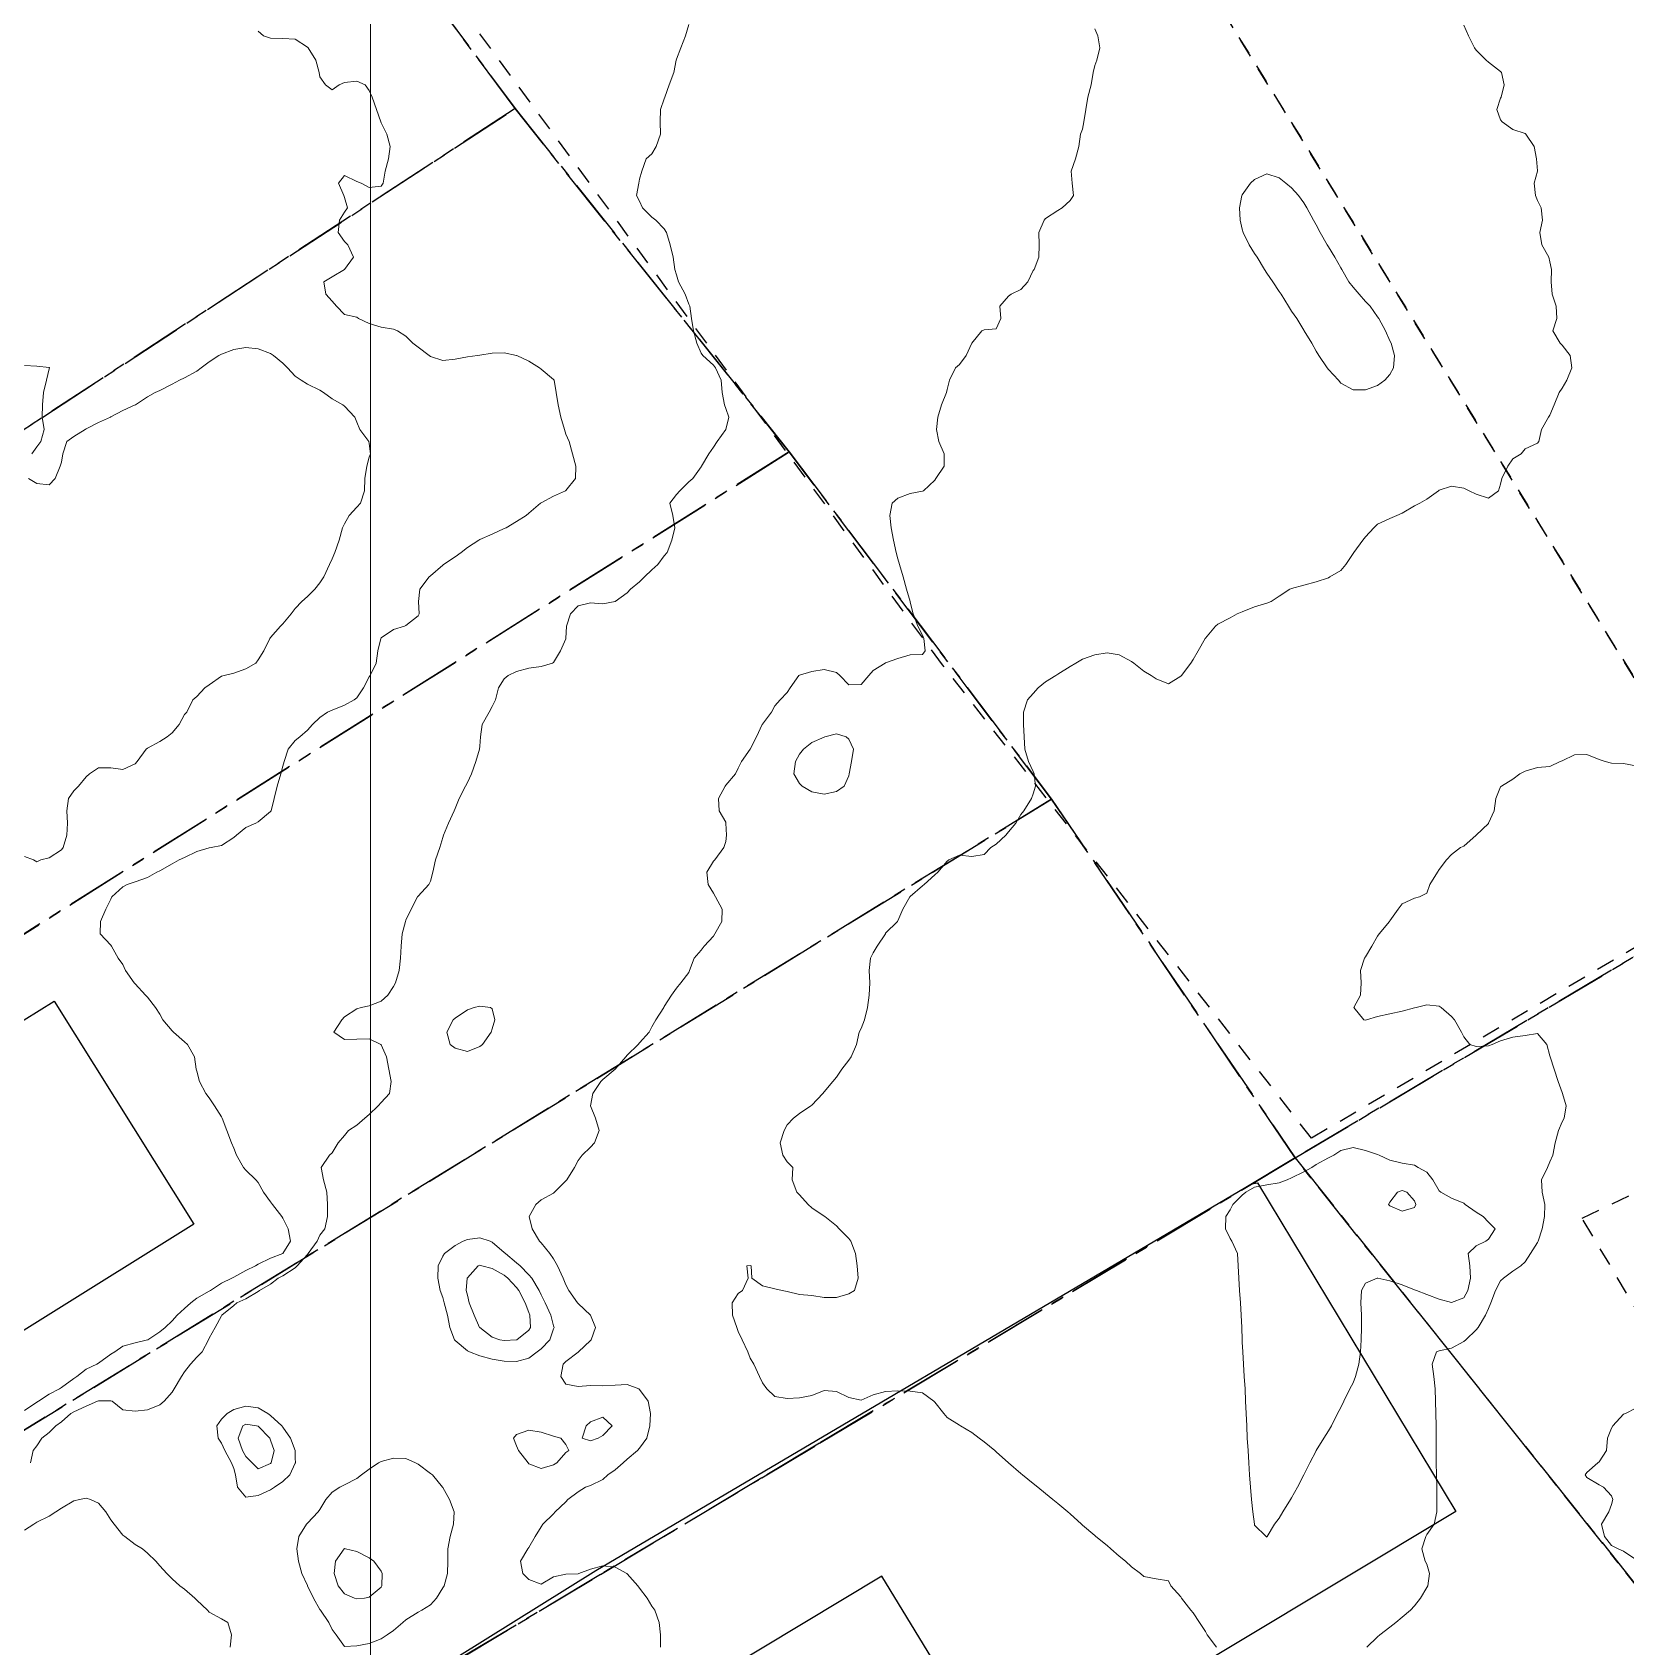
# Model space of a CAD drawing. Header units: centimetres. Extents: x 0 to 642158, y -847 to 649707.
# Drawn here: x 617353.1 to 617417.8, y 621317.8 to 621383.4 of the extents above; entities that cross this region are included whole.
import ezdxf

# ---------------------------------------------------------------- set-up
doc = ezdxf.new("R2010")
doc.units = ezdxf.units.CM
doc.header["$MEASUREMENT"] = 0
doc.linetypes.add('CENTERX2', pattern=[4, 2.5, -0.5, 0.5, -0.5])
doc.linetypes.add('JIS_02_0.7', pattern=[1.35, 0.75, -0.6])
for name, color, linetype, lineweight in [('MEV_grille', 254, 'Continuous', 9), ('WAL_parcellaire agricole', 7, 'JIS_02_0.7', 25), ('WAL_topographie 0.5', 253, 'Continuous', 20)]:
    doc.layers.add(name, color=color, linetype=linetype, lineweight=lineweight)
doc.layers.add('SPW_batiments', color=7, linetype='Continuous')
doc.layers.add('SPW_parcellaire cadastral', color=7, linetype='CENTERX2', lineweight=25, true_color=0xff0542)

# ---------------------------------------------------------------- blocks, each defined once
blk = doc.blocks.new('*U112')
at = {"layer": 'MEV_grille', "transparency": 33554687}
blk.add_lwpolyline([(0, 1825.476), (0, -1825.476)], dxfattribs=at)
blk = doc.blocks.new('*U113')
at = {"layer": 'MEV_grille', "color": 0, "linetype": 'ByBlock', "lineweight": -2, "transparency": 16777216}
blk.add_blockref('*U112', (2000, 0), dxfattribs=at)

msp = doc.modelspace()

# ---------------------------------------------------------------- linework, layer by layer
at = {"layer": 'SPW_batiments'}
for points in [[(617359.632, 621334.948), (617347.449, 621327.346), (617343.198, 621334.212), (617348.631, 621337.596), (617347.231, 621339.829), (617353.947, 621344.013), (617359.632, 621334.948)], [(617410.932, 621323.27), (617392.684, 621312.302), (617387.599, 621320.634), (617366.535, 621307.965), (617367.801, 621305.715), (617363.201, 621302.948), (617363.918, 621301.698), (617362.181, 621300.595), (617360.585, 621303.698), (617362.151, 621304.564), (617358.77, 621310.429), (617363.629, 621313.173), (617375.965, 621320.875), (617402.625, 621336.588), (617402.861, 621336.627), (617410.932, 621323.27)]]:
    msp.add_lwpolyline(points, dxfattribs=at)
at = {"layer": 'SPW_parcellaire cadastral'}
for points in [[(617400.462, 621418.735), (617451.656, 621365.687), (617404.402, 621337.638), (617394.495, 621352.217), (617383.829, 621366.334), (617372.691, 621380.285), (617362.157, 621394.48), (617400.462, 621418.735)], [(617318.984, 621365.587), (617331.566, 621374.036), (617362.157, 621394.48), (617372.691, 621380.285), (617326.694, 621350.246), (617318.984, 621365.587)], [(617372.691, 621380.285), (617383.829, 621366.334), (617334.287, 621335.125), (617326.694, 621350.246), (617372.691, 621380.285)], [(617394.495, 621352.217), (617341.926, 621319.938), (617334.287, 621335.125), (617383.829, 621366.334), (617394.495, 621352.217)], [(617451.656, 621365.687), (617503.194, 621309.834), (617490.982, 621306.173), (617493.171, 621301.183), (617448.942, 621281.775), (617445.161, 621286.519), (617442.033, 621290.439), (617439.344, 621293.818), (617404.402, 621337.638), (617451.656, 621365.687)], [(617349.534, 621304.802), (617341.926, 621319.938), (617394.495, 621352.217), (617404.402, 621337.638), (617385.06, 621326.038), (617382.725, 621324.638), (617376.162, 621320.705), (617363.372, 621313.057), (617358.8, 621310.338), (617350.32, 621305.271), (617349.534, 621304.802)], [(617349.534, 621304.802), (617350.32, 621305.271), (617358.8, 621310.338), (617363.372, 621313.057), (617376.162, 621320.705), (617382.725, 621324.638), (617385.06, 621326.038), (617404.402, 621337.638), (617439.344, 621293.818), (617388.2, 621271.782), (617386.519, 621271.048), (617386.461, 621271.18), (617380.806, 621268.697), (617380.756, 621268.746), (617376.608, 621266.942), (617369.098, 621263.521), (617359.483, 621285.02), (617357.076, 621290.252), (617354.818, 621294.722), (617354.012, 621294.316), (617351.355, 621299.416), (617352.185, 621299.836), (617349.534, 621304.802)]]:
    msp.add_lwpolyline(points, dxfattribs=at)
at = {"layer": 'WAL_parcellaire agricole'}
for points in [[(617423.146, 621349.103), (617385.805, 621409.599), (617401.554, 621419.934), (617338.099, 621464.326), (617414.992, 621524.534), (617429.092, 621515.736)], [(617363.308, 621394.179), (617385.805, 621409.599), (617423.146, 621349.103), (617405.064, 621338.435), (617390.062, 621357.683), (617363.308, 621394.179)], [(617424.066, 621321.687), (617416.064, 621335.186), (617430.563, 621342.188)]]:
    msp.add_lwpolyline(points, dxfattribs=at)
at = {"layer": 'WAL_topographie 0.5'}
for points in [[(617379.75, 621383.7), (617379.618, 621383.25), (617379.423, 621382.75), (617379.25, 621382.3), (617379.233, 621382.25), (617379.147, 621381.75), (617378.952, 621381.25), (617378.773, 621380.75), (617378.75, 621380.683), (617378.602, 621380.25), (617378.579, 621379.75), (617378.596, 621379.25), (617378.426, 621378.75), (617378.25, 621378.45), (617378.015, 621378.25), (617377.841, 621377.75), (617377.75, 621377.417), (617377.712, 621377.25), (617377.63, 621376.75), (617377.75, 621376.528), (617377.864, 621376.25), (617378.25, 621375.88), (617378.414, 621375.75), (617378.75, 621375.394), (617378.84, 621375.25), (617378.989, 621374.75), (617379.119, 621374.25), (617379.179, 621373.75), (617379.25, 621373.531), (617379.331, 621373.25), (617379.602, 621372.75), (617379.75, 621372.34), (617379.785, 621372.25), (617379.859, 621371.75), (617379.94, 621371.25), (617380.076, 621370.75), (617380.25, 621370.347), (617380.325, 621370.25), (617380.75, 621369.864), (617380.836, 621369.75), (617381.062, 621369.25), (617381.109, 621368.75), (617381.205, 621368.25), (617381.25, 621368.096), (617381.372, 621367.75), (617381.258, 621367.25), (617381.25, 621367.239), (617380.898, 621366.75), (617380.75, 621366.525), (617380.56, 621366.25), (617380.262, 621365.75), (617380.25, 621365.731), (617379.912, 621365.25), (617379.75, 621365.117), (617379.383, 621364.75), (617379.25, 621364.596), (617378.974, 621364.25), (617379.104, 621363.75), (617379.181, 621363.25), (617379.061, 621362.75), (617378.868, 621362.25), (617378.75, 621362.109), (617378.492, 621361.75), (617378.25, 621361.537), (617377.954, 621361.25), (617377.75, 621361.058), (617377.378, 621360.75), (617377.25, 621360.611), (617376.75, 621360.25), (617376.75, 621360.25), (617376.25, 621360.153), (617375.75, 621360.193), (617375.25, 621360.073), (617374.946, 621359.75), (617374.782, 621359.25), (617374.756, 621358.75), (617374.75, 621358.735), (617374.541, 621358.25), (617374.25, 621357.771), (617374.204, 621357.75), (617373.75, 621357.613), (617373.25, 621357.54), (617372.75, 621357.411), (617372.405, 621357.25), (617372.25, 621357.109), (617372.015, 621356.75), (617371.893, 621356.25), (617371.75, 621355.981), (617371.637, 621355.75), (617371.348, 621355.25), (617371.287, 621354.75), (617371.25, 621354.375), (617371.239, 621354.25), (617371.088, 621353.75), (617370.92, 621353.25), (617370.75, 621352.893), (617370.671, 621352.75), (617370.417, 621352.25), (617370.25, 621351.844), (617370.208, 621351.75), (617369.976, 621351.25), (617369.776, 621350.75), (617369.75, 621350.667), (617369.625, 621350.25), (617369.454, 621349.75), (617369.348, 621349.25), (617369.25, 621348.887), (617369.182, 621348.75), (617368.75, 621348.275), (617368.727, 621348.25), (617368.458, 621347.75), (617368.25, 621347.296), (617368.236, 621347.25), (617368.099, 621346.75), (617368.064, 621346.25), (617368.034, 621345.75), (617367.981, 621345.25), (617367.832, 621344.75), (617367.75, 621344.607), (617367.514, 621344.25), (617367.25, 621344.009), (617366.75, 621343.822), (617366.425, 621343.75), (617366.25, 621343.696), (617365.75, 621343.368), (617365.642, 621343.25), (617365.321, 621342.75), (617365.75, 621342.444), (617366.25, 621342.463), (617366.75, 621342.477), (617367.236, 621342.25), (617367.25, 621342.236), (617367.468, 621341.75), (617367.551, 621341.25), (617367.655, 621340.75), (617367.583, 621340.25), (617367.25, 621339.886), (617367.125, 621339.75), (617366.75, 621339.404), (617366.58, 621339.25), (617366.25, 621338.968), (617365.917, 621338.75), (617365.75, 621338.55), (617365.493, 621338.25), (617365.25, 621337.845), (617365.145, 621337.75), (617364.802, 621337.25), (617364.901, 621336.75), (617365.036, 621336.25), (617365.063, 621335.75), (617365.061, 621335.25), (617364.949, 621334.75), (617364.75, 621334.504), (617364.646, 621334.25), (617364.278, 621333.75), (617364.25, 621333.717), (617363.832, 621333.25), (617363.75, 621333.164), (617363.25, 621332.844), (617363.052, 621332.75), (617362.75, 621332.505), (617362.305, 621332.25), (617362.25, 621332.203), (617361.75, 621331.912), (617361.378, 621331.75), (617361.25, 621331.645), (617360.766, 621331.25), (617360.75, 621331.223), (617360.493, 621330.75), (617360.25, 621330.31), (617360.222, 621330.25), (617359.967, 621329.75), (617359.75, 621329.54), (617359.49, 621329.25), (617359.25, 621328.938), (617359.128, 621328.75), (617358.829, 621328.25), (617358.75, 621328.117), (617358.429, 621327.75), (617358.25, 621327.599), (617357.75, 621327.397), (617357.25, 621327.343), (617356.75, 621327.396), (617356.311, 621327.75), (617356.25, 621327.771), (617355.75, 621327.763), (617355.71, 621327.75), (617355.25, 621327.548), (617354.75, 621327.323), (617354.633, 621327.25), (617354.25, 621326.91), (617354.026, 621326.75), (617353.75, 621326.478), (617353.456, 621326.25), (617353.25, 621325.936), (617353.097, 621325.75), (617352.996, 621325.25)], [(617411.25, 621383.679), (617411.45, 621383.25), (617411.694, 621382.75), (617411.75, 621382.662), (617412.162, 621382.25), (617412.25, 621382.175), (617412.75, 621381.8), (617412.787, 621381.75), (617412.893, 621381.25), (617412.771, 621380.75), (617412.75, 621380.704), (617412.594, 621380.25), (617412.75, 621379.833), (617412.809, 621379.75), (617413.25, 621379.437), (617413.75, 621379.268), (617413.771, 621379.25), (617414.107, 621378.75), (617414.212, 621378.25), (617414.25, 621377.751), (617414.25, 621377.75), (617414.25, 621377.75), (617414.112, 621377.25), (617414.167, 621376.75), (617414.25, 621376.556), (617414.403, 621376.25), (617414.45, 621375.75), (617414.343, 621375.25), (617414.426, 621374.75), (617414.705, 621374.25), (617414.75, 621374.062), (617414.819, 621373.75), (617414.801, 621373.25), (617414.85, 621372.75), (617415.013, 621372.25), (617415.031, 621371.75), (617414.875, 621371.25), (617415.169, 621370.75), (617415.25, 621370.676), (617415.572, 621370.25), (617415.644, 621369.75), (617415.441, 621369.25), (617415.25, 621368.922), (617415.135, 621368.75), (617414.927, 621368.25), (617414.75, 621367.825), (617414.692, 621367.75), (617414.417, 621367.25), (617414.303, 621366.75), (617414.25, 621366.683), (617413.75, 621366.464), (617413.583, 621366.25), (617413.25, 621366.05), (617413.036, 621365.75), (617412.793, 621365.25), (617412.75, 621365.028), (617412.664, 621364.75), (617412.25, 621364.457), (617411.75, 621364.615), (617411.47, 621364.75), (617411.25, 621364.856), (617410.75, 621364.936), (617410.25, 621364.772), (617410.224, 621364.75), (617409.75, 621364.41), (617409.467, 621364.25), (617409.25, 621364.14), (617408.75, 621363.848), (617408.533, 621363.75), (617408.25, 621363.623), (617407.75, 621363.401), (617407.595, 621363.25), (617407.25, 621362.878), (617407.144, 621362.75), (617406.781, 621362.25), (617406.75, 621362.202), (617406.458, 621361.75), (617406.25, 621361.506), (617405.813, 621361.25), (617405.75, 621361.215), (617405.25, 621361.053), (617404.75, 621360.913), (617404.25, 621360.783), (617404.175, 621360.75), (617403.75, 621360.476), (617403.417, 621360.25), (617403.25, 621360.184), (617402.75, 621360.036), (617402.25, 621359.838), (617402.042, 621359.75), (617401.75, 621359.587), (617401.25, 621359.329), (617401.16, 621359.25), (617400.75, 621358.765), (617400.742, 621358.75), (617400.448, 621358.25), (617400.25, 621357.901), (617400.156, 621357.75), (617399.779, 621357.25), (617399.75, 621357.213), (617399.25, 621356.912), (617398.75, 621357.103), (617398.541, 621357.25), (617398.25, 621357.426), (617397.841, 621357.75), (617397.75, 621357.814), (617397.25, 621358.091), (617396.75, 621358.16), (617396.25, 621358.088), (617395.75, 621357.907), (617395.485, 621357.75), (617395.25, 621357.608), (617394.75, 621357.299), (617394.672, 621357.25), (617394.25, 621356.989), (617393.951, 621356.75), (617393.75, 621356.516), (617393.521, 621356.25), (617393.359, 621355.75), (617393.36, 621355.25), (617393.387, 621354.75), (617393.411, 621354.25), (617393.553, 621353.75), (617393.75, 621353.339), (617393.789, 621353.25), (617393.842, 621352.75), (617393.75, 621352.43), (617393.685, 621352.25), (617393.366, 621351.75), (617393.25, 621351.593), (617393.047, 621351.25), (617392.75, 621350.885), (617392.63, 621350.75), (617392.25, 621350.396), (617392.022, 621350.25), (617391.75, 621349.973), (617391.25, 621349.893), (617390.75, 621349.944), (617390.313, 621349.75), (617390.25, 621349.703), (617389.878, 621349.25), (617389.75, 621349.139), (617389.313, 621348.75), (617389.25, 621348.696), (617388.75, 621348.266), (617388.734, 621348.25), (617388.456, 621347.75), (617388.25, 621347.275), (617388.233, 621347.25), (617387.75, 621346.767), (617387.739, 621346.75), (617387.411, 621346.25), (617387.25, 621345.969), (617387.129, 621345.75), (617387.083, 621345.25), (617387.107, 621344.75), (617387.076, 621344.25), (617387.016, 621343.75), (617386.893, 621343.25), (617386.75, 621342.893), (617386.681, 621342.75), (617386.565, 621342.25), (617386.35, 621341.75), (617386.25, 621341.613), (617385.974, 621341.25), (617385.75, 621340.925), (617385.604, 621340.75), (617385.25, 621340.325), (617385.2, 621340.25), (617384.75, 621339.785), (617384.708, 621339.75), (617384.25, 621339.444), (617384, 621339.25), (617383.75, 621338.981), (617383.625, 621338.75), (617383.458, 621338.25), (617383.576, 621337.75), (617383.75, 621337.474), (617383.982, 621337.25), (617383.956, 621336.75), (617384.135, 621336.25), (617384.25, 621336.143), (617384.605, 621335.75), (617384.75, 621335.607), (617385.25, 621335.275), (617385.277, 621335.25), (617385.75, 621334.873), (617385.866, 621334.75), (617386.25, 621334.361), (617386.33, 621334.25), (617386.527, 621333.75), (617386.594, 621333.25), (617386.633, 621332.75), (617386.486, 621332.25), (617386.25, 621332.108), (617385.75, 621331.967), (617385.25, 621331.961), (617384.75, 621332.045), (617384.25, 621332.09), (617383.75, 621332.213), (617383.541, 621332.25), (617383.25, 621332.319), (617382.75, 621332.442), (617382.306, 621332.75), (617382.286, 621333.25), (617382.25, 621333.27), (617382.107, 621333.25), (617382.159, 621332.75), (617381.927, 621332.25), (617381.75, 621332.125), (617381.513, 621331.75), (617381.528, 621331.25), (617381.7, 621330.75), (617381.75, 621330.576), (617381.913, 621330.25), (617382.15, 621329.75), (617382.25, 621329.5), (617382.398, 621329.25), (617382.628, 621328.75), (617382.75, 621328.5), (617382.923, 621328.25), (617383.25, 621327.946), (617383.75, 621327.854), (617384.25, 621327.883), (617384.75, 621327.983), (617385.25, 621328.182), (617385.75, 621328.141), (617386.25, 621327.895), (617386.75, 621327.786), (617387.25, 621328.004), (617387.75, 621328.144), (617388.25, 621328.177), (617388.75, 621328.159), (617389.25, 621328.093), (617389.71, 621327.75), (617389.75, 621327.707), (617390.114, 621327.25), (617390.25, 621327.083), (617390.75, 621326.775), (617390.792, 621326.75), (617391.25, 621326.475), (617391.55, 621326.25), (617391.75, 621326.1), (617392.187, 621325.75), (617392.25, 621325.696), (617392.75, 621325.25), (617392.75, 621325.25), (617393.25, 621324.806), (617393.313, 621324.75), (617393.75, 621324.4), (617393.938, 621324.25), (617394.25, 621324), (617394.553, 621323.75), (617394.75, 621323.591), (617395.162, 621323.25), (617395.25, 621323.169), (617395.706, 621322.75), (617395.75, 621322.712), (617396.25, 621322.288), (617396.297, 621322.25), (617396.75, 621321.878), (617396.906, 621321.75), (617397.25, 621321.453), (617397.5, 621321.25), (617397.75, 621321.023), (617398.11, 621320.75), (617398.25, 621320.629), (617398.75, 621320.523), (617399.25, 621320.45), (617399.341, 621320.25), (617399.75, 621319.8), (617399.779, 621319.75), (617400.154, 621319.25), (617400.25, 621319.15), (617400.513, 621318.75), (617400.75, 621318.39), (617400.826, 621318.25), (617401.197, 621317.75)], [(617362.25, 621383.432), (617362.461, 621383.25), (617362.75, 621383.155), (617363.25, 621383.14), (617363.75, 621383.112), (617364.25, 621382.785), (617364.28, 621382.75), (617364.591, 621382.25), (617364.728, 621381.75), (617364.75, 621381.583), (617364.977, 621381.25), (617365.25, 621381.043), (617365.536, 621381.25), (617365.75, 621381.35), (617366.25, 621381.395), (617366.594, 621381.25), (617366.75, 621381.022), (617366.88, 621380.75), (617367.058, 621380.25), (617367.233, 621379.75), (617367.25, 621379.714), (617367.474, 621379.25), (617367.609, 621378.75), (617367.536, 621378.25), (617367.401, 621377.75), (617367.329, 621377.25), (617367.25, 621377.135), (617366.75, 621377.083), (617366.437, 621377.25), (617366.25, 621377.318), (617365.75, 621377.568), (617365.509, 621377.25), (617365.731, 621376.75), (617365.75, 621376.679), (617365.87, 621376.25), (617365.75, 621376.083), (617365.55, 621375.75), (617365.5, 621375.25), (617365.75, 621374.885), (617365.89, 621374.75), (617366.118, 621374.25), (617365.75, 621373.75), (617365.75, 621373.75), (617365.25, 621373.448), (617364.91, 621373.25), (617365, 621372.75), (617365.25, 621372.462), (617365.425, 621372.25), (617365.75, 621371.917), (617366.25, 621371.81), (617366.328, 621371.75), (617366.75, 621371.549), (617367.25, 621371.406), (617367.75, 621371.323), (617367.905, 621371.25), (617368.25, 621371.041), (617368.529, 621370.75), (617368.75, 621370.596), (617369.193, 621370.25), (617369.25, 621370.217), (617369.75, 621370.054), (617370.25, 621370.104), (617370.75, 621370.194), (617371.163, 621370.25), (617371.25, 621370.264), (617371.75, 621370.352), (617372.25, 621370.361), (617372.75, 621370.255), (617372.761, 621370.25), (617373.25, 621370.023), (617373.684, 621369.75), (617373.75, 621369.701), (617374.25, 621369.282), (617374.279, 621369.25), (617374.354, 621368.75), (617374.444, 621368.25), (617374.554, 621367.75), (617374.691, 621367.25), (617374.75, 621367.058), (617374.893, 621366.75), (617375.02, 621366.25), (617375.16, 621365.75), (617375.14, 621365.25), (617374.75, 621364.759), (617374.739, 621364.75), (617374.25, 621364.54), (617373.75, 621364.269), (617373.728, 621364.25), (617373.25, 621363.838), (617373.143, 621363.75), (617372.75, 621363.5), (617372.323, 621363.25), (617372.25, 621363.217), (617371.75, 621362.994), (617371.25, 621362.772), (617371.215, 621362.75), (617370.75, 621362.449), (617370.49, 621362.25), (617370.25, 621362.065), (617369.784, 621361.75), (617369.75, 621361.724), (617369.25, 621361.299), (617369.193, 621361.25), (617368.81, 621360.75), (617368.756, 621360.25), (617368.788, 621359.75), (617368.75, 621359.671), (617368.25, 621359.281), (617368.19, 621359.25), (617367.75, 621359.117), (617367.25, 621358.772), (617367.234, 621358.75), (617367.112, 621358.25), (617367.041, 621357.75), (617366.794, 621357.25), (617366.75, 621357.185), (617366.523, 621356.75), (617366.25, 621356.336), (617366.144, 621356.25), (617365.75, 621356.033), (617365.25, 621355.831), (617365.065, 621355.75), (617364.75, 621355.532), (617364.449, 621355.25), (617364.25, 621355.02), (617363.941, 621354.75), (617363.75, 621354.606), (617363.458, 621354.25), (617363.299, 621353.75), (617363.25, 621353.56), (617363.172, 621353.25), (617363.016, 621352.75), (617362.89, 621352.25), (617362.768, 621351.75), (617362.75, 621351.711), (617362.25, 621351.304), (617362.144, 621351.25), (617361.75, 621351.069), (617361.36, 621350.75), (617361.25, 621350.656), (617360.75, 621350.335), (617360.341, 621350.25), (617360.25, 621350.239), (617359.75, 621350.089), (617359.25, 621349.85), (617359.031, 621349.75), (617358.75, 621349.592), (617358.25, 621349.308), (617358.126, 621349.25), (617357.75, 621349.038), (617357.25, 621348.855), (617356.921, 621348.75), (617356.75, 621348.659), (617356.291, 621348.25), (617356.25, 621348.159), (617356.059, 621347.75), (617355.842, 621347.25), (617355.824, 621346.75), (617356.25, 621346.282), (617356.28, 621346.25), (617356.556, 621345.75), (617356.75, 621345.5), (617356.852, 621345.25), (617357.21, 621344.75), (617357.25, 621344.712), (617357.67, 621344.25), (617357.75, 621344.166), (617358.072, 621343.75), (617358.25, 621343.474), (617358.376, 621343.25), (617358.75, 621342.803), (617358.808, 621342.75), (617359.25, 621342.362), (617359.373, 621342.25), (617359.654, 621341.75), (617359.72, 621341.25), (617359.75, 621341.166), (617359.858, 621340.75), (617360.118, 621340.25), (617360.25, 621340.074), (617360.466, 621339.75), (617360.75, 621339.308), (617360.785, 621339.25), (617360.977, 621338.75), (617361.159, 621338.25), (617361.25, 621338.029), (617361.362, 621337.75), (617361.646, 621337.25), (617361.75, 621337.143), (617362.156, 621336.75), (617362.25, 621336.636), (617362.467, 621336.25), (617362.75, 621335.855), (617362.826, 621335.75), (617363.208, 621335.25), (617363.25, 621335.187), (617363.459, 621334.75), (617363.555, 621334.25), (617363.251, 621333.75), (617363.25, 621333.749), (617362.75, 621333.569), (617362.25, 621333.321), (617362.14, 621333.25), (617361.75, 621333.062), (617361.25, 621332.796), (617361.179, 621332.75), (617360.75, 621332.548), (617360.306, 621332.25), (617360.25, 621332.216), (617359.75, 621331.934), (617359.504, 621331.75), (617359.25, 621331.515), (617358.958, 621331.25), (617358.75, 621331.014), (617358.469, 621330.75), (617358.25, 621330.565), (617357.756, 621330.25), (617357.75, 621330.247), (617357.25, 621330.126), (617356.75, 621329.982), (617356.42, 621329.75), (617356.25, 621329.662), (617355.75, 621329.298), (617355.691, 621329.25), (617355.25, 621329.046), (617354.878, 621328.75), (617354.75, 621328.667), (617354.25, 621328.305), (617354.168, 621328.25), (617353.75, 621328.041), (617353.32, 621327.75), (617353.25, 621327.706), (617352.75, 621327.374)], [(617396.25, 621383.522), (617396.38, 621383.25), (617396.454, 621382.75), (617396.329, 621382.25), (617396.25, 621382.036), (617396.193, 621381.75), (617396.101, 621381.25), (617395.974, 621380.75), (617395.882, 621380.25), (617395.808, 621379.75), (617395.75, 621379.45), (617395.673, 621379.25), (617395.603, 621378.75), (617395.475, 621378.25), (617395.298, 621377.75), (617395.337, 621377.25), (617395.386, 621376.75), (617395.25, 621376.55), (617394.929, 621376.25), (617394.75, 621376.15), (617394.25, 621375.818), (617394.19, 621375.75), (617393.982, 621375.25), (617393.991, 621374.75), (617393.975, 621374.25), (617393.786, 621373.75), (617393.75, 621373.708), (617393.53, 621373.25), (617393.25, 621372.932), (617392.85, 621372.75), (617392.75, 621372.667), (617392.393, 621372.25), (617392.429, 621371.75), (617392.25, 621371.333), (617391.75, 621371.292), (617391.666, 621371.25), (617391.25, 621370.75), (617391.25, 621370.75), (617391.025, 621370.25), (617390.75, 621369.883), (617390.596, 621369.75), (617390.344, 621369.25), (617390.25, 621368.875), (617390.231, 621368.75), (617390.018, 621368.25), (617389.868, 621367.75), (617389.816, 621367.25), (617389.912, 621366.75), (617390.125, 621366.25), (617390.125, 621365.75), (617389.796, 621365.25), (617389.75, 621365.179), (617389.288, 621364.75), (617389.25, 621364.731), (617388.75, 621364.646), (617388.25, 621364.45), (617388.012, 621364.25), (617387.927, 621363.75), (617387.971, 621363.25), (617388.064, 621362.75), (617388.177, 621362.25), (617388.25, 621361.99), (617388.319, 621361.75), (617388.467, 621361.25), (617388.598, 621360.75), (617388.744, 621360.25), (617388.75, 621360.23), (617388.872, 621359.75), (617389.064, 621359.25), (617389.25, 621358.883), (617389.309, 621358.75), (617389.357, 621358.25), (617389.25, 621358.105), (617388.75, 621358.08), (617388.25, 621357.94), (617387.75, 621357.757), (617387.737, 621357.75), (617387.25, 621357.448), (617387.074, 621357.25), (617386.75, 621356.873), (617386.25, 621356.864), (617385.883, 621357.25), (617385.75, 621357.364), (617385.25, 621357.483), (617384.75, 621357.407), (617384.25, 621357.26), (617384.225, 621357.25), (617383.87, 621356.75), (617383.75, 621356.55), (617383.469, 621356.25), (617383.25, 621356.017), (617383.117, 621355.75), (617382.75, 621355.272), (617382.737, 621355.25), (617382.508, 621354.75), (617382.25, 621354.25), (617382.25, 621354.25), (617381.888, 621353.75), (617381.75, 621353.483), (617381.653, 621353.25), (617381.25, 621352.782), (617381.227, 621352.75), (617380.957, 621352.25), (617380.981, 621351.75), (617381.25, 621351.283), (617381.259, 621351.25), (617381.288, 621350.75), (617381.25, 621350.5), (617381.179, 621350.25), (617380.802, 621349.75), (617380.75, 621349.694), (617380.483, 621349.25), (617380.532, 621348.75), (617380.75, 621348.397), (617380.841, 621348.25), (617381.111, 621347.75), (617381.091, 621347.25), (617380.809, 621346.75), (617380.75, 621346.652), (617380.373, 621346.25), (617380.25, 621346.08), (617379.973, 621345.75), (617379.784, 621345.25), (617379.75, 621345.176), (617379.431, 621344.75), (617379.25, 621344.54), (617379.046, 621344.25), (617378.75, 621343.786), (617378.732, 621343.75), (617378.405, 621343.25), (617378.25, 621342.96), (617378.136, 621342.75), (617377.75, 621342.319), (617377.688, 621342.25), (617377.25, 621341.813), (617377.194, 621341.75), (617376.761, 621341.25), (617376.75, 621341.239), (617376.25, 621340.825), (617376.17, 621340.75), (617375.846, 621340.25), (617375.75, 621339.75), (617375.962, 621339.25), (617376.104, 621338.75), (617375.913, 621338.25), (617375.75, 621338.072), (617375.42, 621337.75), (617375.25, 621337.53), (617375.099, 621337.25), (617374.785, 621336.75), (617374.75, 621336.707), (617374.293, 621336.25), (617374.25, 621336.207), (617373.75, 621335.931), (617373.526, 621335.75), (617373.261, 621335.25), (617373.38, 621334.75), (617373.686, 621334.25), (617373.75, 621334.186), (617374.103, 621333.75), (617374.25, 621333.537), (617374.414, 621333.25), (617374.637, 621332.75), (617374.75, 621332.481), (617374.876, 621332.25), (617375.225, 621331.75), (617375.25, 621331.725), (617375.75, 621331.25), (617375.75, 621331.25), (617375.957, 621330.75), (617375.778, 621330.25), (617375.75, 621330.215), (617375.267, 621329.75), (617375.25, 621329.736), (617374.75, 621329.366), (617374.64, 621329.25), (617374.553, 621328.75), (617374.75, 621328.439), (617375.25, 621328.347), (617375.75, 621328.387), (617376.25, 621328.37), (617376.75, 621328.395), (617377.25, 621328.425), (617377.716, 621328.25), (617377.75, 621328.231), (617378.092, 621327.75), (617378.192, 621327.25), (617378.171, 621326.75), (617378.039, 621326.25), (617377.75, 621325.837), (617377.664, 621325.75), (617377.25, 621325.4), (617377.08, 621325.25), (617376.75, 621324.96), (617376.464, 621324.75), (617376.25, 621324.567), (617375.75, 621324.329), (617375.545, 621324.25), (617375.25, 621324.066), (617374.833, 621323.75), (617374.75, 621323.656), (617374.314, 621323.25), (617374.25, 621323.175), (617373.814, 621322.75), (617373.75, 621322.65), (617373.509, 621322.25), (617373.25, 621321.802), (617373.213, 621321.75), (617372.912, 621321.25), (617373.009, 621320.75), (617373.25, 621320.509), (617373.75, 621320.309), (617374.25, 621320.614), (617374.75, 621320.717), (617375.25, 621320.737), (617375.282, 621320.75), (617375.75, 621320.929), (617376.25, 621321.056), (617376.75, 621321.009), (617377.224, 621320.75), (617377.25, 621320.727), (617377.675, 621320.25), (617377.75, 621320.146), (617378.059, 621319.75), (617378.25, 621319.425), (617378.363, 621319.25), (617378.55, 621318.75), (617378.6, 621318.25), (617378.6, 621317.75)], [(617407.75, 621369.033), (617408.042, 621369.25), (617408.25, 621369.473), (617408.39, 621369.75), (617408.431, 621370.25), (617408.299, 621370.75), (617408.25, 621370.843), (617408.065, 621371.25), (617407.798, 621371.75), (617407.75, 621371.82), (617407.44, 621372.25), (617407.25, 621372.441), (617406.997, 621372.75), (617406.75, 621373.026), (617406.578, 621373.25), (617406.289, 621373.75), (617406.25, 621373.818), (617406.012, 621374.25), (617405.75, 621374.666), (617405.692, 621374.75), (617405.418, 621375.25), (617405.25, 621375.556), (617405.138, 621375.75), (617404.87, 621376.25), (617404.75, 621376.46), (617404.529, 621376.75), (617404.25, 621377.066), (617404.022, 621377.25), (617403.75, 621377.472), (617403.25, 621377.639), (617402.75, 621377.406), (617402.583, 621377.25), (617402.25, 621376.78), (617402.235, 621376.75), (617402.138, 621376.25), (617402.159, 621375.75), (617402.25, 621375.381), (617402.289, 621375.25), (617402.533, 621374.75), (617402.75, 621374.401), (617402.853, 621374.25), (617403.156, 621373.75), (617403.25, 621373.603), (617403.488, 621373.25), (617403.75, 621372.85), (617403.825, 621372.75), (617404.127, 621372.25), (617404.25, 621372.049), (617404.46, 621371.75), (617404.75, 621371.282), (617404.77, 621371.25), (617405.072, 621370.75), (617405.25, 621370.434), (617405.359, 621370.25), (617405.699, 621369.75), (617405.75, 621369.688), (617406.158, 621369.25), (617406.25, 621369.133), (617406.75, 621368.852), (617407.25, 621368.854), (617407.75, 621369.033)], [(617352.913, 621365.25), (617353.25, 621365.051), (617353.75, 621364.996), (617353.992, 621365.25), (617354.202, 621365.75), (617354.25, 621365.917), (617354.3, 621366.25), (617354.467, 621366.75), (617354.75, 621366.96), (617355.208, 621367.25), (617355.25, 621367.276), (617355.75, 621367.531), (617356.24, 621367.75), (617356.25, 621367.755), (617356.75, 621368.015), (617357.25, 621368.241), (617357.263, 621368.25), (617357.75, 621368.576), (617358.06, 621368.75), (617358.25, 621368.833), (617358.75, 621369.081), (617359.046, 621369.25), (617359.25, 621369.348), (617359.75, 621369.616), (617359.934, 621369.75), (617360.25, 621369.992), (617360.648, 621370.25), (617360.75, 621370.309), (617361.25, 621370.491), (617361.75, 621370.574), (617362.25, 621370.528), (617362.75, 621370.33), (617362.868, 621370.25), (617363.25, 621369.945), (617363.443, 621369.75), (617363.75, 621369.407), (617363.991, 621369.25), (617364.25, 621369.089), (617364.75, 621368.843), (617364.9, 621368.75), (617365.25, 621368.492), (617365.684, 621368.25), (617365.75, 621368.191), (617366.176, 621367.75), (617366.25, 621367.546), (617366.383, 621367.25), (617366.738, 621366.75), (617366.75, 621366.679), (617366.813, 621366.25), (617366.75, 621366.113), (617366.668, 621365.75), (617366.577, 621365.25), (617366.562, 621364.75), (617366.411, 621364.25), (617366.25, 621364.081), (617365.945, 621363.75), (617365.75, 621363.412), (617365.671, 621363.25), (617365.537, 621362.75), (617365.359, 621362.25), (617365.25, 621361.991), (617365.147, 621361.75), (617364.911, 621361.25), (617364.75, 621361.017), (617364.55, 621360.75), (617364.25, 621360.457), (617364.014, 621360.25), (617363.75, 621359.966), (617363.585, 621359.75), (617363.25, 621359.346), (617363.146, 621359.25), (617362.75, 621358.793), (617362.717, 621358.75), (617362.475, 621358.25), (617362.25, 621357.883), (617362.147, 621357.75), (617361.75, 621357.51), (617361.25, 621357.337), (617360.863, 621357.25), (617360.75, 621357.218), (617360.25, 621356.869), (617360.071, 621356.75), (617359.75, 621356.39), (617359.591, 621356.25), (617359.343, 621355.75), (617359.25, 621355.654), (617359.038, 621355.25), (617358.75, 621354.911), (617358.539, 621354.75), (617358.25, 621354.559), (617357.75, 621354.288), (617357.687, 621354.25), (617357.328, 621353.75), (617357.25, 621353.655), (617356.75, 621353.427), (617356.25, 621353.497), (617355.75, 621353.489), (617355.383, 621353.25), (617355.25, 621353.13), (617354.939, 621352.75), (617354.75, 621352.552), (617354.534, 621352.25), (617354.473, 621351.75), (617354.49, 621351.25), (617354.469, 621350.75), (617354.323, 621350.25), (617354.25, 621350.159), (617353.75, 621349.833), (617353.404, 621349.75), (617353.25, 621349.67), (617353.107, 621349.75), (617352.75, 621349.882)], [(617352.75, 621369.849), (617353.25, 621369.82), (617353.75, 621369.76), (617353.768, 621369.75), (617353.75, 621369.712), (617353.641, 621369.25), (617353.512, 621368.75), (617353.477, 621368.25), (617353.47, 621367.75), (617353.543, 621367.25), (617353.411, 621366.75), (617353.25, 621366.545), (617353.04, 621366.25)], [(617386.061, 621352.75), (617385.75, 621352.533), (617385.25, 621352.419), (617384.75, 621352.517), (617384.352, 621352.75), (617384.25, 621352.857), (617384.014, 621353.25), (617384.083, 621353.75), (617384.25, 621354.041), (617384.408, 621354.25), (617384.75, 621354.517), (617385.25, 621354.743), (617385.281, 621354.75), (617385.75, 621354.873), (617386.145, 621354.75), (617386.25, 621354.659), (617386.45, 621354.25), (617386.369, 621353.75), (617386.273, 621353.25), (617386.25, 621353.162), (617386.061, 621352.75)], [(617418.25, 621353.578), (617417.75, 621353.67), (617417.25, 621353.683), (617417, 621353.75), (617416.75, 621353.828), (617416.25, 621354.03), (617415.75, 621354.025), (617415.25, 621353.783), (617415.171, 621353.75), (617414.75, 621353.54), (617414.25, 621353.5), (617413.75, 621353.36), (617413.525, 621353.25), (617413.25, 621353.038), (617412.781, 621352.75), (617412.75, 621352.722), (617412.552, 621352.25), (617412.49, 621351.75), (617412.261, 621351.25), (617412.25, 621351.236), (617411.75, 621350.75), (617411.75, 621350.75), (617411.25, 621350.315), (617411.125, 621350.25), (617410.75, 621349.969), (617410.555, 621349.75), (617410.25, 621349.357), (617410.185, 621349.25), (617409.875, 621348.75), (617409.75, 621348.4), (617409.45, 621348.25), (617409.25, 621348.2), (617408.75, 621347.964), (617408.583, 621347.75), (617408.25, 621347.276), (617408.227, 621347.25), (617407.81, 621346.75), (617407.75, 621346.65), (617407.519, 621346.25), (617407.25, 621345.813), (617407.21, 621345.75), (617407.05, 621345.25), (617407.083, 621344.75), (617407.05, 621344.25), (617406.781, 621343.75), (617407.187, 621343.25), (617407.25, 621343.237), (617407.3, 621343.25), (617407.75, 621343.386), (617408.25, 621343.495), (617408.75, 621343.607), (617409.25, 621343.736), (617409.315, 621343.75), (617409.75, 621343.856), (617410.25, 621343.808), (617410.337, 621343.75), (617410.75, 621343.379), (617410.869, 621343.25), (617411.153, 621342.75), (617411.25, 621342.553), (617411.5, 621342.25), (617411.75, 621342.161), (617412.25, 621342.197), (617412.402, 621342.25), (617412.75, 621342.401), (617413.25, 621342.539), (617413.75, 621342.619), (617414.25, 621342.696), (617414.625, 621342.25), (617414.75, 621341.792), (617414.758, 621341.75), (617414.928, 621341.25), (617415.095, 621340.75), (617415.25, 621340.303), (617415.266, 621340.25), (617415.417, 621339.75), (617415.33, 621339.25), (617415.25, 621339.099), (617415.098, 621338.75), (617414.971, 621338.25), (617414.871, 621337.75), (617414.75, 621337.482), (617414.654, 621337.25), (617414.412, 621336.75), (617414.434, 621336.25), (617414.548, 621335.75), (617414.532, 621335.25), (617414.436, 621334.75), (617414.269, 621334.25), (617414.25, 621334.206), (617413.966, 621333.75), (617413.75, 621333.419), (617413.567, 621333.25), (617413.25, 621333.041), (617412.871, 621332.75), (617412.75, 621332.645), (617412.542, 621332.25), (617412.355, 621331.75), (617412.25, 621331.511), (617412.138, 621331.25), (617411.83, 621330.75), (617411.75, 621330.649), (617411.329, 621330.25), (617411.25, 621330.18), (617410.75, 621329.899), (617410.25, 621329.794), (617410.146, 621329.75), (617409.961, 621329.25), (617410.03, 621328.75), (617410.095, 621328.25), (617410.108, 621327.75), (617410.114, 621327.25), (617410.125, 621326.75), (617410.13, 621326.25), (617410.128, 621325.75), (617410.133, 621325.25), (617410.142, 621324.75), (617410.153, 621324.25), (617410.163, 621323.75), (617410.151, 621323.25), (617410.046, 621322.75), (617409.75, 621322.329), (617409.708, 621322.25), (617409.542, 621321.75), (617409.679, 621321.25), (617409.75, 621321.12), (617409.853, 621320.75), (617409.786, 621320.25), (617409.75, 621320.174), (617409.497, 621319.75), (617409.25, 621319.426), (617409.088, 621319.25), (617408.75, 621318.969), (617408.483, 621318.75), (617408.25, 621318.559), (617407.84, 621318.25), (617407.75, 621318.171), (617407.312, 621317.75)], [(617371.363, 621342.25), (617371.25, 621342.16), (617370.75, 621341.963), (617370.25, 621342.102), (617370.048, 621342.25), (617369.92, 621342.75), (617370.176, 621343.25), (617370.25, 621343.311), (617370.75, 621343.65), (617371.031, 621343.75), (617371.25, 621343.801), (617371.687, 621343.75), (617371.75, 621343.694), (617371.864, 621343.25), (617371.75, 621342.887), (617371.712, 621342.75), (617371.363, 621342.25)], [(617403.26, 621322.25), (617403.25, 621322.23), (617403.214, 621322.25), (617402.75, 621322.714), (617402.745, 621322.75), (617402.68, 621323.25), (617402.618, 621323.75), (617402.576, 621324.25), (617402.546, 621324.75), (617402.514, 621325.25), (617402.484, 621325.75), (617402.453, 621326.25), (617402.429, 621326.75), (617402.403, 621327.25), (617402.381, 621327.75), (617402.359, 621328.25), (617402.328, 621328.75), (617402.297, 621329.25), (617402.266, 621329.75), (617402.25, 621330.15), (617402.246, 621330.25), (617402.226, 621330.75), (617402.198, 621331.25), (617402.172, 621331.75), (617402.141, 621332.25), (617402.112, 621332.75), (617402.083, 621333.25), (617402.052, 621333.75), (617401.822, 621334.25), (617401.75, 621334.363), (617401.568, 621334.75), (617401.585, 621335.25), (617401.75, 621335.525), (617401.87, 621335.75), (617402.25, 621336.128), (617402.386, 621336.25), (617402.75, 621336.445), (617403.25, 621336.539), (617403.75, 621336.628), (617404.077, 621336.75), (617404.25, 621336.825), (617404.75, 621337.072), (617405.07, 621337.25), (617405.25, 621337.375), (617405.75, 621337.637), (617405.972, 621337.75), (617406.25, 621337.935), (617406.75, 621338.055), (617407.25, 621337.933), (617407.75, 621337.78), (617407.811, 621337.75), (617408.25, 621337.548), (617408.75, 621337.426), (617409.25, 621337.343), (617409.399, 621337.25), (617409.75, 621337.06), (617409.996, 621336.75), (617410.25, 621336.301), (617410.325, 621336.25), (617410.75, 621335.996), (617411.25, 621335.799), (617411.307, 621335.75), (617411.75, 621335.427), (617412.042, 621335.25), (617412.25, 621335.028), (617412.531, 621334.75), (617412.25, 621334.34), (617412.154, 621334.25), (617411.75, 621334.063), (617411.426, 621333.75), (617411.493, 621333.25), (617411.53, 621332.75), (617411.422, 621332.25), (617411.25, 621331.956), (617410.75, 621331.762), (617410.25, 621331.898), (617409.75, 621332.09), (617409.333, 621332.25), (617409.25, 621332.282), (617408.75, 621332.474), (617408.25, 621332.645), (617407.764, 621332.75), (617407.75, 621332.753), (617407.73, 621332.75), (617407.25, 621332.553), (617407.095, 621332.25), (617407.069, 621331.75), (617407.093, 621331.25), (617407.092, 621330.75), (617407.078, 621330.25), (617407.053, 621329.75), (617406.985, 621329.25), (617406.846, 621328.75), (617406.75, 621328.5), (617406.625, 621328.25), (617406.375, 621327.75), (617406.25, 621327.5), (617406.125, 621327.25), (617405.869, 621326.75), (617405.75, 621326.547), (617405.564, 621326.25), (617405.258, 621325.75), (617405.25, 621325.735), (617405, 621325.25), (617404.75, 621324.75), (617404.75, 621324.75), (617404.496, 621324.25), (617404.25, 621323.819), (617404.208, 621323.75), (617403.892, 621323.25), (617403.75, 621322.992), (617403.564, 621322.75), (617403.26, 621322.25)], [(617409.308, 621335.75), (617409.25, 621335.62), (617408.75, 621335.467), (617408.25, 621335.687), (617408.197, 621335.75), (617408.25, 621335.835), (617408.563, 621336.25), (617408.75, 621336.318), (617408.935, 621336.25), (617409.25, 621335.889), (617409.308, 621335.75)], [(617373.588, 621329.75), (617373.25, 621329.503), (617372.75, 621329.365), (617372.25, 621329.373), (617371.75, 621329.459), (617371.25, 621329.597), (617370.834, 621329.75), (617370.75, 621329.794), (617370.25, 621330.219), (617370.224, 621330.25), (617370.042, 621330.75), (617369.942, 621331.25), (617369.809, 621331.75), (617369.75, 621331.958), (617369.646, 621332.25), (617369.548, 621332.75), (617369.565, 621333.25), (617369.75, 621333.64), (617369.813, 621333.75), (617370.25, 621334.077), (617370.573, 621334.25), (617370.75, 621334.327), (617371.25, 621334.393), (617371.672, 621334.25), (617371.75, 621334.219), (617372.25, 621333.796), (617372.298, 621333.75), (617372.75, 621333.378), (617372.894, 621333.25), (617373.25, 621332.892), (617373.368, 621332.75), (617373.668, 621332.25), (617373.75, 621332.071), (617373.905, 621331.75), (617374.136, 621331.25), (617374.25, 621330.818), (617374.279, 621330.75), (617374.25, 621330.687), (617374.099, 621330.25), (617373.75, 621329.876), (617373.588, 621329.75)], [(617372.753, 621330.25), (617372.75, 621330.249), (617372.25, 621330.214), (617372.069, 621330.25), (617371.75, 621330.349), (617371.25, 621330.744), (617371.245, 621330.75), (617371.029, 621331.25), (617370.828, 621331.75), (617370.75, 621332.063), (617370.705, 621332.25), (617370.744, 621332.75), (617370.75, 621332.765), (617371.19, 621333.25), (617371.25, 621333.278), (617371.337, 621333.25), (617371.75, 621333.149), (617372.25, 621332.871), (617372.394, 621332.75), (617372.75, 621332.376), (617372.846, 621332.25), (617373.102, 621331.75), (617373.25, 621331.351), (617373.288, 621331.25), (617373.313, 621330.75), (617373.25, 621330.642), (617372.753, 621330.25)], [(617362.75, 621324.144), (617362.908, 621324.25), (617363.25, 621324.487), (617363.527, 621324.75), (617363.75, 621325.236), (617363.756, 621325.25), (617363.75, 621325.432), (617363.743, 621325.75), (617363.562, 621326.25), (617363.25, 621326.693), (617363.208, 621326.75), (617362.75, 621327.172), (617362.632, 621327.25), (617362.25, 621327.481), (617361.75, 621327.548), (617361.25, 621327.406), (617360.982, 621327.25), (617360.75, 621327.017), (617360.563, 621326.75), (617360.625, 621326.25), (617360.75, 621326.044), (617360.89, 621325.75), (617361.159, 621325.25), (617361.25, 621325.017), (617361.325, 621324.75), (617361.41, 621324.25), (617361.75, 621323.852), (617362.25, 621323.912), (617362.75, 621324.144)], [(617418.25, 621327.47), (617417.824, 621327.25), (617417.75, 621327.217), (617417.312, 621326.75), (617417.25, 621326.648), (617417.091, 621326.25), (617417.051, 621325.75), (617416.75, 621325.28), (617416.707, 621325.25), (617416.25, 621324.852), (617416.19, 621324.75), (617416.25, 621324.646), (617416.75, 621324.348), (617416.932, 621324.25), (617417.25, 621323.9), (617417.314, 621323.75), (617417.25, 621323.546), (617417.153, 621323.25), (617416.848, 621322.75), (617416.97, 621322.25), (617417.25, 621321.891), (617417.531, 621321.75), (617417.75, 621321.653), (617418.25, 621321.317)], [(617362.75, 621325.215), (617362.779, 621325.25), (617362.889, 621325.75), (617362.75, 621326.167), (617362.717, 621326.25), (617362.25, 621326.733), (617362.173, 621326.75), (617361.75, 621326.816), (617361.627, 621326.75), (617361.425, 621326.25), (617361.613, 621325.75), (617361.75, 621325.504), (617362.003, 621325.25), (617362.25, 621324.995), (617362.75, 621325.215)], [(617374.385, 621325.25), (617374.25, 621325.163), (617373.75, 621325.013), (617373.25, 621325.209), (617373.215, 621325.25), (617372.826, 621325.75), (617372.75, 621325.934), (617372.623, 621326.25), (617372.75, 621326.396), (617373.25, 621326.574), (617373.75, 621326.497), (617374.25, 621326.322), (617374.543, 621326.25), (617374.75, 621325.983), (617374.871, 621325.75), (617374.75, 621325.663), (617374.385, 621325.25)], [(617376.071, 621326.25), (617375.75, 621326.137), (617375.421, 621326.25), (617375.579, 621326.75), (617375.75, 621326.91), (617376.25, 621327.101), (617376.641, 621326.75), (617376.25, 621326.359), (617376.071, 621326.25)], [(617367.484, 621318.25), (617367.25, 621318.086), (617366.75, 621317.899), (617366.25, 621317.812), (617365.75, 621317.785), (617365.416, 621318.25), (617365.25, 621318.467), (617365.113, 621318.75), (617364.775, 621319.25), (617364.75, 621319.289), (617364.499, 621319.75), (617364.254, 621320.25), (617364.25, 621320.26), (617364.022, 621320.75), (617363.884, 621321.25), (617363.812, 621321.75), (617363.896, 621322.25), (617364.215, 621322.75), (617364.25, 621322.791), (617364.677, 621323.25), (617364.75, 621323.353), (617365.002, 621323.75), (617365.25, 621324.048), (617365.56, 621324.25), (617365.75, 621324.346), (617366.25, 621324.611), (617366.444, 621324.75), (617366.75, 621324.986), (617367.138, 621325.25), (617367.25, 621325.304), (617367.75, 621325.43), (617368.25, 621325.418), (617368.635, 621325.25), (617368.75, 621325.189), (617369.25, 621324.815), (617369.326, 621324.75), (617369.74, 621324.25), (617369.75, 621324.236), (617370.027, 621323.75), (617370.21, 621323.25), (617370.19, 621322.75), (617370.048, 621322.25), (617369.95, 621321.75), (617369.961, 621321.25), (617369.941, 621320.75), (617369.801, 621320.25), (617369.75, 621320.163), (617369.498, 621319.75), (617369.25, 621319.476), (617368.902, 621319.25), (617368.75, 621319.17), (617368.25, 621318.86), (617368.122, 621318.75), (617367.75, 621318.428), (617367.484, 621318.25)], [(617361.108, 621317.75), (617361.166, 621318.25), (617361.006, 621318.75), (617360.75, 621318.909), (617360.25, 621319.175), (617360.188, 621319.25), (617359.75, 621319.656), (617359.673, 621319.75), (617359.25, 621320.109), (617359.063, 621320.25), (617358.75, 621320.526), (617358.532, 621320.75), (617358.25, 621321.06), (617358.081, 621321.25), (617357.75, 621321.575), (617357.548, 621321.75), (617357.25, 621321.929), (617356.828, 621322.25), (617356.75, 621322.309), (617356.386, 621322.75), (617356.25, 621322.931), (617356.051, 621323.25), (617355.75, 621323.605), (617355.428, 621323.75), (617355.25, 621323.81), (617354.976, 621323.75), (617354.75, 621323.697), (617354.25, 621323.408), (617354.021, 621323.25), (617353.75, 621323.071), (617353.25, 621322.831), (617353.12, 621322.75), (617352.75, 621322.508)], [(617366.566, 621319.75), (617366.25, 621319.722), (617366.163, 621319.75), (617365.75, 621319.923), (617365.496, 621320.25), (617365.335, 621320.75), (617365.386, 621321.25), (617365.742, 621321.75), (617365.75, 621321.757), (617365.788, 621321.75), (617366.25, 621321.642), (617366.75, 621321.381), (617366.944, 621321.25), (617367.25, 621320.845), (617367.283, 621320.75), (617367.277, 621320.25), (617367.25, 621320.195), (617366.75, 621319.788), (617366.566, 621319.75)]]:
    msp.add_lwpolyline(points, dxfattribs=at)

# ---------------------------------------------------------------- block references
at = {"layer": 'MEV_grille', "transparency": 33554687}
msp.add_blockref('*U113', (615366.814, 620593.644), dxfattribs=at)

doc.saveas('drawing.dxf')
